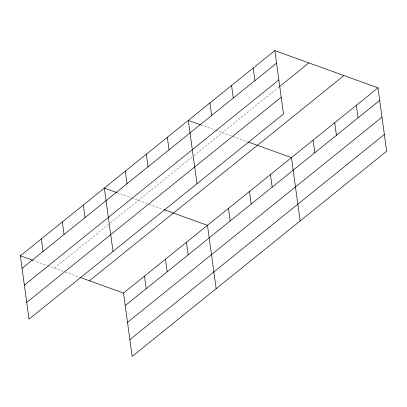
<?xml version="1.0" encoding="UTF-8"?>
<svg xmlns="http://www.w3.org/2000/svg" width="407" height="407" viewBox="0 0 407 407"><rect width="100%" height="100%" fill="white"/><g stroke="black" fill="none" stroke-linecap="round" stroke-linejoin="round"><path stroke-width="0.31" stroke-dasharray="2.04 1.53" d="M54.385 268.091L109.559 223.606M110.048 223.214L192.073 157.071M194.027 155.499L278.881 87.078M201.221 125.03L215.303 130.118M215.888 130.332L232.865 136.462M233.45 136.676L247.476 141.743M117.241 192.745L131.324 197.833M131.909 198.046L148.886 204.177M149.471 204.39L164.082 209.666M33.262 260.46L47.344 265.547M47.929 265.761L64.906 271.891M65.491 272.105L79.518 277.172"/><path stroke-width="0.61" d="M274.837 50.6L283.511 113.945L29.029 319.139L20.35 255.8L274.837 50.6L377.971 87.861L386.65 151.201L132.163 356.4L123.489 293.055L377.971 87.861M22.07 268.355L276.557 63.156M24.364 285.114L278.851 79.92M279.375 86.681L308.872 62.897M26.73 302.381L281.217 97.187M89.454 280.759L343.935 75.565M125.208 305.611L379.695 100.417M127.503 322.369L381.99 117.175M129.869 339.636L384.356 134.442M200.636 124.822L188.309 120.37L196.988 183.71M248.061 141.951L291.448 157.626L300.127 220.97M116.651 192.536L104.329 188.085L113.009 251.424M164.082 209.666L207.468 225.341L216.148 288.685M20.35 255.8L32.672 260.251M80.103 277.381L123.489 293.055M356.344 105.301L358.063 117.857M334.712 122.741L336.431 135.297M313.08 140.186L314.799 152.742M270.452 174.552L272.171 187.113M253.205 68.045L254.924 80.601M249.46 191.483L251.18 204.039M231.573 85.485L233.292 98.041M228.464 208.409L230.184 220.97M209.941 102.925L211.66 115.486M186.472 242.267L188.192 254.828M167.313 137.296L169.037 149.852M165.476 259.198L167.201 271.754M146.322 154.228L148.041 166.784M144.485 276.124L146.205 288.685M125.325 171.154L127.045 183.71M83.333 205.011L85.053 217.567M62.342 221.942L64.062 234.498M41.346 238.868L43.066 251.424"/></g></svg>
